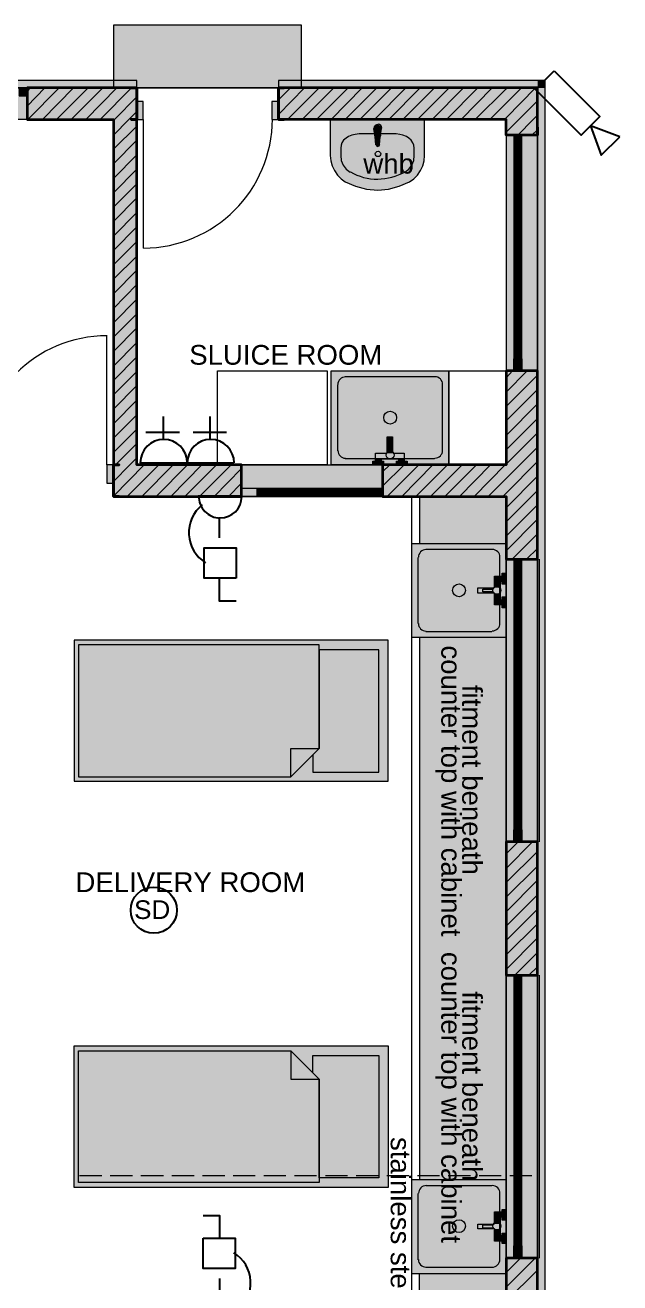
# Model space of a CAD drawing. Header units: inches. Extents: x 1845 to 54835, y 15201 to 50607.
# Drawn here: x 47258 to 54835, y 34294 to 50321 of the extents above; entities that cross this region are included whole.
import ezdxf

# ---------------------------------------------------------------- set-up
doc = ezdxf.new("R2010")
doc.units = ezdxf.units.IN
doc.header["$MEASUREMENT"] = 0
doc.layers.add('PDF_Geometry', color=7, linetype='Continuous', true_color=0xfd8379)
doc.layers.add('PDF_Solid Fills', color=7, linetype='Continuous', true_color=0xffffff)
doc.layers.add('PDF_Text', color=7, linetype='Continuous')
doc.styles.add('PDF Arial-BoldMT', font='arial.ttf')
doc.styles.add('PDF ArialMT', font='arial.ttf')

msp = doc.modelspace()

# ---------------------------------------------------------------- linework, layer by layer
at = {"layer": 'PDF_Geometry', "color": 123, "lineweight": 18, "true_color": 0x70cdbd}
for points in [[(48384, 50321), (48384, 49522), (50781, 49522), (50781, 50321)], [(3263, 49522), (3263, 21805), (15058, 21805), (15058, 15804), (23863, 15804), (23863, 21805), (53787, 21805), (53787, 49522)]]:
    msp.add_lwpolyline(points, close=True, dxfattribs=at)
at = {"layer": 'PDF_Geometry', "color": 6, "lineweight": 25}
for points in [[(53999, 49739), (54581, 49157), (54343, 48919), (53760, 49501)], [(54835, 48898), (54459, 49040), (54597, 48665)]]:
    msp.add_lwpolyline(points, close=True, dxfattribs=at)
at = {"layer": 'PDF_Geometry', "color": 251, "lineweight": 18, "true_color": 0x696969}
for points in [[(3263, 49617), (3163, 49617), (3163, 36912), (3263, 36912), (3263, 49522), (48681, 49522), (48681, 49617)], [(53787, 21704), (53882, 21704), (53882, 49522), (53882, 49617), (50485, 49617), (50485, 49522), (53787, 49522), (53787, 21805), (23371, 21805), (23371, 21704)]]:
    msp.add_lwpolyline(points, close=True, dxfattribs=at)
at = {"layer": 'PDF_Geometry', "color": 7, "lineweight": 13}
for points in [[(47284, 49120), (46082, 49120), (46082, 49421), (46082, 49522), (46082, 49421), (46183, 49421), (46183, 49522), (46082, 49522), (47284, 49522), (47183, 49522), (47183, 49421), (47284, 49421), (47284, 49522), (47284, 49421)], [(53385, 48919), (53385, 45918), (53485, 45918), (53586, 45918), (53485, 45918), (53485, 46067), (53586, 46067), (53586, 45918), (53787, 45918), (53787, 48919), (53586, 48919), (53485, 48919)], [(53485, 48919), (53485, 48771), (53586, 48771), (53586, 48919)], [(53485, 47919), (53485, 47744), (53586, 47744), (53586, 47919), (53586, 48093), (53485, 48093)], [(53485, 46918), (53485, 46781), (53586, 46781), (53586, 46918), (53586, 47056), (53485, 47056)], [(51104, 44717), (49707, 44717), (49707, 45918), (51104, 45918)], [(52655, 45918), (53385, 45918), (53385, 44717), (52655, 44717)], [(50014, 44717), (51813, 44717), (51813, 44416), (51813, 44315), (51813, 44416), (51617, 44416), (51617, 44315), (51813, 44315), (50014, 44315), (50215, 44315), (50215, 44416), (50014, 44416), (50014, 44315), (50014, 44416)], [(50967, 44416), (50866, 44416), (50866, 44315), (50967, 44315)], [(53385, 43516), (53385, 39912), (53485, 39912), (53586, 39912), (53485, 39912), (53485, 40066), (53586, 40066), (53586, 39912), (53787, 39912), (53787, 43516), (53586, 43516), (53485, 43516)], [(53485, 43516), (53485, 43368), (53586, 43368), (53586, 43516)], [(53485, 42315), (53485, 42140), (53586, 42140), (53586, 42315), (53586, 42489), (53485, 42489)], [(53485, 41114), (53485, 40992), (53586, 40992), (53586, 41114), (53586, 41241), (53485, 41241)], [(53385, 38214), (53385, 34610), (53485, 34610), (53586, 34610), (53485, 34610), (53485, 34764), (53586, 34764), (53586, 34610), (53787, 34610), (53787, 38214), (53586, 38214), (53485, 38214)], [(53485, 38214), (53485, 38066), (53586, 38066), (53586, 38214)], [(53485, 37013), (53485, 36838), (53586, 36838), (53586, 37013), (53586, 37187), (53485, 37187)], [(53485, 35812), (53485, 35685), (53586, 35685), (53586, 35812), (53586, 35939), (53485, 35939)]]:
    msp.add_lwpolyline(points, close=True, dxfattribs=at)
at = {"layer": 'PDF_Geometry', "color": 7, "lineweight": 35}
for points in [[(48681, 49522), (48607, 49522), (48681, 49522), (48681, 49347), (48681, 49522), (47284, 49522), (47284, 49421), (47284, 49120), (48384, 49120), (48384, 44717), (48458, 44717), (48384, 44717), (48458, 44717)], [(48681, 49120), (48681, 49347), (48681, 49120), (48681, 49347), (48681, 49522), (48607, 49522)], [(53787, 48919), (53787, 49522), (53385, 49522), (50485, 49522), (50485, 49347), (50485, 49522), (50559, 49522), (50485, 49522)], [(50559, 49120), (50485, 49120), (50485, 49347), (50485, 49522), (50559, 49522)], [(53787, 49019), (53787, 48919), (53586, 48919), (53485, 48919), (53385, 48919), (53385, 49120), (50485, 49120), (50485, 49347), (50485, 49120), (50559, 49120), (50485, 49120)], [(48384, 44315), (48458, 44315), (48384, 44315), (48384, 44484), (48384, 44315), (50014, 44315), (50014, 44416), (50014, 44717), (48681, 44717), (48681, 49120), (48607, 49120), (48681, 49120), (48607, 49120)], [(53787, 45818), (53787, 45918), (53586, 45918), (53485, 45918), (53385, 45918), (53385, 44717), (51813, 44717), (51813, 44416), (51813, 44315), (53385, 44315), (53385, 43516), (53485, 43516), (53586, 43516), (53787, 43516), (53787, 43617)], [(53787, 43516), (53787, 45918)], [(48384, 44717), (48384, 44484), (48384, 44717), (48384, 44484), (48384, 44315), (48458, 44315)], [(53787, 39812), (53787, 39912), (53586, 39912), (53485, 39912), (53385, 39912), (53385, 38214), (53485, 38214), (53586, 38214), (53787, 38214), (53787, 38314)], [(53787, 38214), (53787, 39912)], [(53787, 34510), (53787, 34610), (53586, 34610), (53485, 34610), (53385, 34610), (53385, 33811), (45082, 33811), (45082, 34213), (44849, 34213), (45082, 34213), (45082, 34139), (45082, 34213)], [(51882, 21805), (53385, 21805), (53787, 21805), (53787, 34610)]]:
    msp.add_lwpolyline(points, dxfattribs=at)
at = {"layer": 'PDF_Geometry', "lineweight": 9}
for points in [[(47284, 49289), (47511, 49522)], [(47284, 49474), (47326, 49522)], [(47294, 49120), (47691, 49522)], [(47479, 49120), (47876, 49522)], [(47659, 49120), (48061, 49522)], [(47845, 49120), (48247, 49522)], [(48030, 49120), (48427, 49522)], [(48215, 49120), (48612, 49522)], [(48384, 49104), (48395, 49120), (48681, 49406)], [(50485, 49183), (50818, 49522)], [(50485, 49368), (50638, 49522)], [(50601, 49120), (51004, 49522)], [(50787, 49120), (51189, 49522)], [(50972, 49120), (51374, 49522)], [(51157, 49120), (51554, 49522)], [(51337, 49120), (51739, 49522)], [(51522, 49120), (51924, 49522)], [(51707, 49120), (52110, 49522)], [(51893, 49120), (52289, 49522)], [(52072, 49120), (52475, 49522)], [(52258, 49120), (52660, 49522)], [(52443, 49120), (52845, 49522)], [(52628, 49120), (53025, 49522)], [(52813, 49120), (53210, 49522)], [(53395, 49522), (53385, 49511), (52993, 49120)], [(53581, 49522), (53385, 49326), (53178, 49120)], [(53760, 49522), (53385, 49141), (53364, 49120)], [(48384, 48919), (48580, 49120), (48681, 49220)], [(53385, 48956), (53549, 49120), (53787, 49358)], [(53533, 48919), (53729, 49120), (53787, 49173)], [(48384, 48739), (48681, 49035)], [(53713, 48919), (53787, 48987)], [(48384, 48554), (48681, 48855)], [(48384, 48368), (48681, 48670)], [(48384, 48183), (48681, 48485)], [(48384, 48003), (48681, 48300)], [(48384, 47818), (48681, 48120)], [(48384, 47633), (48681, 47934)], [(48384, 47448), (48681, 47749)], [(48384, 47268), (48681, 47564)], [(48384, 47083), (48681, 47379)], [(48384, 46897), (48681, 47199)], [(48384, 46712), (48681, 47014)], [(48384, 46527), (48681, 46829)], [(48384, 46347), (48681, 46643)], [(48384, 46162), (48681, 46463)], [(48384, 45977), (48681, 46278)], [(48384, 45791), (48681, 46093)], [(48384, 45611), (48681, 45908)], [(53385, 45643), (53655, 45918)], [(53385, 45828), (53469, 45918)], [(53385, 45463), (53787, 45860)], [(48384, 45426), (48681, 45728)], [(53385, 45278), (53787, 45680)], [(48384, 45241), (48681, 45543)], [(48384, 45056), (48681, 45357)], [(53385, 45093), (53787, 45495)], [(53385, 44908), (53787, 45310)], [(48384, 44876), (48681, 45172)], [(53385, 44728), (53787, 45125)], [(48384, 44691), (48411, 44717), (48681, 44992)], [(53157, 44315), (53385, 44543), (53787, 44945)], [(48384, 44506), (48591, 44717), (48681, 44807)], [(48384, 44320), (48776, 44717)], [(48559, 44315), (48961, 44717)], [(48744, 44315), (49146, 44717)], [(48929, 44315), (49326, 44717)], [(49114, 44315), (49511, 44717)], [(49294, 44315), (49697, 44717)], [(49480, 44315), (49882, 44717)], [(51813, 44447), (52088, 44717)], [(51813, 44627), (51903, 44717)], [(51871, 44315), (52274, 44717)], [(52057, 44315), (52453, 44717)], [(52237, 44315), (52639, 44717)], [(52422, 44315), (52824, 44717)], [(52607, 44315), (53009, 44717)], [(52792, 44315), (53189, 44717)], [(52977, 44315), (53374, 44717)], [(53342, 44315), (53385, 44357), (53787, 44760)], [(49665, 44315), (50014, 44670)], [(53385, 44172), (53787, 44574)], [(49850, 44315), (50014, 44484)], [(53385, 43992), (53787, 44389)], [(53385, 43807), (53787, 44209)], [(53385, 43622), (53787, 44024)], [(53464, 43516), (53787, 43839)], [(53644, 43516), (53787, 43654)], [(53385, 39574), (53723, 39912)], [(53385, 39759), (53538, 39912)], [(53385, 39394), (53787, 39791)], [(53385, 39209), (53787, 39606)], [(53385, 39023), (53787, 39426)], [(53385, 38838), (53787, 39240)], [(53385, 38658), (53787, 39055)], [(53385, 38473), (53787, 38870)], [(53385, 38288), (53787, 38690)], [(53496, 38214), (53787, 38505)], [(53676, 38214), (53787, 38320)], [(53385, 34240), (53755, 34610)], [(53385, 34425), (53570, 34610)], [(53385, 34610), (53385, 34610)], [(53385, 34060), (53787, 34457)]]:
    msp.add_lwpolyline(points, dxfattribs=at)
at = {"layer": 'PDF_Geometry', "color": 30, "lineweight": 20, "true_color": 0xff6600}
for points in [[(48681, 49120), (48760, 49120), (48760, 49347), (48681, 49347)], [(50485, 49347), (50400, 49347), (50400, 49120), (50485, 49120)], [(48384, 44717), (48300, 44717), (48300, 44484), (48384, 44484)]]:
    msp.add_lwpolyline(points, close=True, dxfattribs=at)
at = {"layer": 'PDF_Geometry', "color": 30, "lineweight": 18, "true_color": 0xff6600}
for points in [[(48760, 49120), (48760, 47479)], [(48300, 44717), (48300, 46358)]]:
    msp.add_lwpolyline(points, dxfattribs=at)
at = {"layer": 'PDF_Geometry', "color": 39, "lineweight": 13, "true_color": 0x563838}
for points in [[(51146, 48659), (51152, 48591), (51168, 48527), (51199, 48469), (51236, 48411), (51284, 48363), (51337, 48326), (51469, 48268), (51607, 48231), (51750, 48220), (51887, 48231), (52025, 48268), (52157, 48326), (52210, 48363), (52258, 48411), (52295, 48469), (52326, 48527), (52342, 48591), (52348, 48659), (52348, 49120), (51146, 49120)], [(51157, 45918), (52655, 45918), (52655, 44717), (51157, 44717)], [(47882, 40685), (51882, 40685), (51882, 42484), (47882, 42484)], [(47940, 40743), (50644, 40743), (51004, 41103), (51004, 42426), (47940, 42426)], [(51004, 41103), (50924, 41024), (50924, 40801), (51766, 40801), (51766, 42362), (51004, 42362)], [(47882, 35510), (47882, 37314), (51882, 37314), (51882, 35510)], [(47940, 35573), (47940, 37251), (50644, 37251), (51004, 36891), (51004, 35573)], [(51004, 35632), (51004, 36891), (50924, 36970), (50924, 37193), (51766, 37193), (51766, 35632)]]:
    msp.add_lwpolyline(points, close=True, dxfattribs=at)
for points in [[(52094, 48448), (52147, 48485), (52184, 48538), (52210, 48596), (52215, 48659), (52215, 48755), (52210, 48792), (52199, 48823), (52178, 48855), (52147, 48882), (52115, 48903), (52072, 48919), (52030, 48929), (51983, 48935), (51512, 48935), (51464, 48929), (51422, 48919), (51379, 48903), (51348, 48882), (51316, 48855), (51295, 48823), (51284, 48792), (51279, 48755), (51279, 48659), (51284, 48596), (51310, 48538), (51348, 48485), (51400, 48448)], [(51697, 49003), (51707, 48919)], [(51713, 48903), (51723, 48797)], [(51718, 48924), (51718, 48956), (51776, 48956), (51776, 48924)], [(51771, 48797), (51781, 48903)], [(51787, 48919), (51797, 49003)], [(52475, 45839), (51337, 45839)], [(51236, 45738), (51236, 44897)], [(52575, 44897), (52575, 45738)], [(51871, 44871), (51871, 45077), (51940, 45077), (51940, 44971), (51940, 44945), (51940, 44871)], [(51887, 44881), (51887, 45014), (51924, 45014), (51924, 44881)], [(51337, 44797), (52475, 44797)], [(51792, 44791), (51723, 44791)], [(51792, 44765), (51723, 44765)], [(52020, 44791), (52088, 44791)], [(52020, 44765), (52088, 44765)], [(53385, 42516), (52184, 42516), (52184, 43717), (53385, 43717), (53385, 44315)], [(52284, 44315), (52284, 43717)], [(53205, 43638), (52364, 43638)], [(53385, 33811), (53385, 34409), (53385, 35610), (53385, 39045), (53385, 42516), (53385, 43717)], [(52263, 43537), (52263, 42696)], [(53305, 42696), (53305, 43537)], [(53237, 43156), (53237, 43299), (53337, 43299), (53337, 43336), (53385, 43336), (53385, 43199), (53337, 43199), (53337, 43230), (53311, 43230), (53311, 42997), (53337, 42997), (53337, 43034), (53385, 43034), (53385, 42897), (53337, 42897), (53337, 42934), (53237, 42934), (53237, 43077)], [(53311, 43230), (53311, 43299)], [(53337, 43230), (53337, 43299)], [(53231, 43082), (53025, 43082), (53025, 43151), (53125, 43151), (53152, 43151), (53231, 43151)], [(53221, 43098), (53088, 43098), (53088, 43135), (53221, 43135)], [(53311, 42997), (53311, 42934)], [(53337, 42997), (53337, 42934)], [(52284, 42516), (52284, 39045), (52284, 35610)], [(52364, 42595), (53205, 42595)], [(50644, 40743), (50644, 41103), (51004, 41103)], [(50644, 37251), (50644, 36891), (51004, 36891)], [(53385, 34409), (52184, 34409), (52184, 35610), (53385, 35610)], [(52263, 35431), (52263, 34589)], [(53205, 35531), (52364, 35531)], [(53305, 34589), (53305, 35431)], [(53237, 35055), (53237, 35198), (53337, 35198), (53337, 35229), (53385, 35229), (53385, 35092), (53337, 35092), (53337, 35129), (53311, 35129), (53311, 34896), (53337, 34896), (53337, 34928), (53385, 34928), (53385, 34796), (53337, 34796), (53337, 34827), (53237, 34827), (53237, 34970)], [(53311, 35129), (53311, 35198)], [(53337, 35129), (53337, 35198)], [(53231, 34981), (53025, 34981), (53025, 35044), (53125, 35044), (53152, 35044), (53231, 35044)], [(53221, 34991), (53088, 34991), (53088, 35034), (53221, 35034)], [(53311, 34896), (53311, 34827)], [(53337, 34896), (53337, 34827)], [(52364, 34494), (53205, 34494)], [(52284, 33811), (52284, 34409)]]:
    msp.add_lwpolyline(points, dxfattribs=at)
at = {"layer": 'PDF_Geometry', "color": 7, "lineweight": 0, "true_color": 0xffffff}
for points in [[(53536, 48919, 101, 101, 0), (53536, 48771, 101, 101, 0), (53536, 48093, 101, 101, 0), (53536, 47919, 101, 101, 0), (53536, 47744, 101, 101, 0), (53536, 47056, 101, 101, 0), (53536, 46918, 101, 101, 0), (53536, 46781, 101, 101, 0), (53536, 46067, 0, 0, 0)], [(53536, 43516, 101, 101, 0), (53536, 43368, 101, 101, 0), (53536, 42489, 101, 101, 0), (53536, 42315, 101, 101, 0), (53536, 42140, 101, 101, 0), (53536, 41241, 101, 101, 0), (53536, 41114, 101, 101, 0), (53536, 40992, 101, 101, 0), (53536, 40066, 0, 0, 0)], [(53536, 38214, 101, 101, 0), (53536, 38066, 101, 101, 0), (53536, 37187, 101, 101, 0), (53536, 37013, 101, 101, 0), (53536, 36838, 101, 101, 0), (53536, 35939, 101, 101, 0), (53536, 35812, 101, 101, 0), (53536, 35685, 101, 101, 0), (53536, 34764, 0, 0, 0)]]:
    msp.add_lwpolyline(points, format="xyseb", dxfattribs=at)
at = {"layer": 'PDF_Geometry', "color": 7, "lineweight": 13}
for points in [[(53787, 48919), (53787, 49019)], [(53485, 48771), (53485, 48093)], [(53586, 48093), (53586, 48771)], [(53485, 47744), (53485, 47056)], [(53586, 47056), (53586, 47744)], [(53485, 46781), (53485, 46067)], [(53586, 46067), (53586, 46781)], [(53787, 45918), (53787, 45818)], [(50866, 44416), (50215, 44416)], [(51617, 44416), (50967, 44416)], [(50215, 44315), (50866, 44315)], [(50967, 44315), (51617, 44315)], [(52184, 33790), (52184, 44315)], [(53787, 43516), (53787, 43617)], [(53485, 43368), (53485, 42489)], [(53586, 42489), (53586, 43368)], [(53485, 42140), (53485, 41241)], [(53586, 41241), (53586, 42140)], [(53485, 40992), (53485, 40066)], [(53586, 40066), (53586, 40992)], [(53787, 39912), (53787, 39812)], [(53787, 38214), (53787, 38314)], [(53485, 38066), (53485, 37187)], [(53586, 37187), (53586, 38066)], [(53485, 36838), (53485, 35939)], [(53586, 35939), (53586, 36838)], [(53485, 35685), (53485, 34764)], [(53586, 34764), (53586, 35685)], [(53787, 34610), (53787, 34510)]]:
    msp.add_lwpolyline(points, dxfattribs=at)
at = {"layer": 'PDF_Geometry', "color": 1, "lineweight": 25}
for points in [[(49019, 45035), (49019, 45336)], [(49617, 45035), (49617, 45336)], [(48797, 45135), (49226, 45135)], [(49400, 45135), (49824, 45135)], [(49437, 45135), (49437, 45135)], [(49919, 44738), (48718, 44738)], [(49998, 44320), (49728, 44320), (49464, 44320)], [(49728, 44050), (49728, 43786)], [(49728, 43273), (49728, 42987), (49945, 42987)], [(49739, 34864), (49739, 35150), (49527, 35150)], [(49739, 34086), (49739, 34351)]]:
    msp.add_lwpolyline(points, dxfattribs=at)
msp.add_lwpolyline([(49921, 44743, 1), (49323, 44743, 1), (48725, 44743)], format="xyb", dxfattribs=at)
at = {"layer": 'PDF_Geometry', "color": 39, "lineweight": 13, "true_color": 0x563838}
for points in [[(51945, 44865), (52088, 44865), (52088, 44765), (52125, 44765), (52125, 44717), (51988, 44717), (51988, 44765), (52020, 44765), (52020, 44791), (51792, 44791), (51792, 44765), (51824, 44765), (51824, 44717), (51686, 44717), (51686, 44765), (51723, 44765), (51723, 44865), (51866, 44865, -0.068764), (51876, 44875)], [(53147, 43136, 0.148481), (53133, 43140, 0.147816), (53120, 43136)], [(53120, 43097, 0.147869), (53133, 43093, 0.148481), (53147, 43097)], [(53147, 35035, 0.148481), (53133, 35039, 0.147816), (53120, 35035)], [(53120, 34995, 0.147869), (53133, 34991, 0.148481), (53147, 34995)]]:
    msp.add_lwpolyline(points, format="xyb", dxfattribs=at)
at = {"layer": 'PDF_Geometry', "color": 7, "lineweight": 0, "true_color": 0xffffff, "const_width": 101}
msp.add_lwpolyline([(51617, 44365), (50967, 44365), (50866, 44365), (50215, 44365)], dxfattribs=at)
at = {"layer": 'PDF_Geometry', "color": 1, "lineweight": 25}
for points in [[(49945, 43273), (49538, 43273), (49538, 43659), (49945, 43659)], [(49527, 34864), (49935, 34864), (49935, 34478), (49527, 34478)]]:
    msp.add_lwpolyline(points, close=True, dxfattribs=at)
at = {"layer": 'PDF_Geometry', "color": 251, "lineweight": 18, "true_color": 0x696969}
for points in [[(53787, 43516), (53787, 39912)], [(53813, 39912), (53813, 43516)], [(53787, 38214), (53787, 34610)], [(53813, 34610), (53813, 38214)]]:
    msp.add_lwpolyline(points, dxfattribs=at)
at = {"layer": 'PDF_Geometry', "color": 23, "lineweight": 13, "true_color": 0xbf8080}
for points in [[(47950, 35663), (48236, 35663)], [(48342, 35663), (48628, 35663)], [(48733, 35663), (49019, 35663)], [(49125, 35663), (49411, 35663)], [(49517, 35663), (49802, 35663)], [(49908, 35663), (50189, 35663)], [(50300, 35663), (50580, 35663)], [(50691, 35663), (50972, 35663)], [(51083, 35663), (51363, 35663)], [(51475, 35663), (51755, 35663)], [(51866, 35663), (52147, 35663)], [(52258, 35663), (52538, 35663)], [(52649, 35663), (52930, 35663)], [(53041, 35663), (53321, 35663)], [(53432, 35663), (53713, 35663)]]:
    msp.add_lwpolyline(points, dxfattribs=at)
at = {"layer": 'PDF_Geometry', "color": 39, "lineweight": 13, "true_color": 0x563838}
for centre, radius in [((51754, 48680), 34.4), ((51908, 45320), 82), ((51908, 44843), 50.3), ((52786, 43118), 82), ((53268, 43118), 50.3), ((52786, 35017), 82), ((53268, 35017), 50.3)]:
    msp.add_circle(centre, radius, dxfattribs=at)
at = {"layer": 'PDF_Geometry', "color": 4, "lineweight": 25}
msp.add_circle((48897, 39044), 294, dxfattribs=at)
at = {"layer": 'PDF_Geometry', "color": 30, "lineweight": 18, "true_color": 0xff6600}
for centre, start, end in [((48765, 49124), 270, 360), ((48302, 44720), 90, 180)]:
    msp.add_arc(centre, 1643, start, end, dxfattribs=at)
at = {"layer": 'PDF_Geometry', "color": 39, "lineweight": 13, "true_color": 0x563838}
for centre, radius, start, end in [((51752, 49006), 50.3, 90.0258, 179.9742), ((51754, 49008), 50.3, 0.022, 89.978), ((51747, 48927), 39.7, 184.8841, 212.8727), ((51752, 48927), 39.7, 212.6714, 270.017), ((51754, 48929), 29.1, 180.0604, 269.9396), ((51752, 48927), 29.1, 270.0542, 359.9458), ((51754, 48929), 39.7, 269.9945, 327.4531), ((51752, 48927), 39.7, 326.8752, 354.82), ((51752, 48800), 23.8, 187.0784, 270.0287), ((51754, 48802), 23.8, 269.9725, 352.9138), ((51752, 49064), 706, 240.3479, 269.9341), ((51749, 49066), 706, 270.0714, 299.6521), ((51340, 45741), 97.9, 89.9882, 180.0118), ((52479, 45743), 97.9, 359.9451, 90.0549), ((51340, 44900), 97.9, 180.0218, 269.9782), ((51908, 44970), 23.8, 180.0331, 213.6838), ((51911, 44969), 23.8, 146.552, 179.9833), ((51908, 44970), 23.8, 0.0274, 33.4534), ((51911, 44969), 23.8, 326.3275, 359.9408), ((51906, 44842), 50.3, 32.7451, 47.4381), ((52479, 44902), 97.9, 269.9836, 0.0164), ((52366, 43540), 97.9, 89.9882, 180.0118), ((53210, 43542), 97.9, 359.9451, 90.0549), ((53271, 43117), 50.2, 123.445, 137.3453), ((53266, 43117), 45, 222.1327, 237.063), ((52366, 42698), 97.9, 180.0229, 269.9786), ((53210, 42700), 97.9, 269.9836, 0.0164), ((52368, 35435), 97.9, 89.9836, 180.0164), ((53210, 35435), 97.9, 359.9451, 90.0549), ((53271, 35010), 50.2, 123.445, 137.3453), ((53268, 35017), 45, 222.1321, 237.0686), ((52366, 34592), 97.9, 180.0229, 269.9786), ((53208, 34592), 97.9, 269.9834, 0.0119)]:
    msp.add_arc(centre, radius, start, end, dxfattribs=at)
at = {"layer": 'PDF_Geometry', "color": 1, "lineweight": 25}
for centre, radius, start, end in [((49747, 44318), 278, 179.0863, 269.0891), ((49744, 44314), 273, 270, 360), ((49796, 43854), 452, 128.5675, 238.1067), ((49680, 34292), 452, 308.5675, 58.1067)]:
    msp.add_arc(centre, radius, start, end, dxfattribs=at)
at = {"layer": 'PDF_Solid Fills', "transparency": 33554559}
for points in [[(48384, 50321), (48384, 49522), (50781, 50321)], [(48384, 49522), (50781, 50321), (50781, 49522)], [(3263, 49522), (48681, 49522), (3263, 49617)], [(48681, 49522), (3263, 49617), (48681, 49617)], [(53787, 49617), (50485, 49617), (53787, 49522)], [(50485, 49617), (53787, 49522), (50485, 49522)], [(53787, 49617), (53882, 49617), (53787, 49522)], [(53882, 49617), (53787, 49522), (53882, 49522)], [(46082, 49522), (46082, 49120), (47284, 49522)], [(46082, 49120), (47284, 49522), (47284, 49120)], [(47284, 49522), (47284, 49421), (47183, 49522)], [(47284, 49421), (47183, 49522), (47183, 49421)], [(47284, 49522), (47284, 49120), (48681, 49522)], [(47284, 49120), (48681, 49522), (48681, 49120)], [(50485, 49522), (50485, 49120), (53385, 49522)], [(50485, 49120), (53385, 49522), (53385, 49120)], [(53385, 49120), (53787, 49522), (53787, 49120)], [(53385, 49120), (53385, 49522), (53787, 49522)], [(53882, 21805), (53882, 49522), (53787, 21805)], [(53882, 49522), (53787, 21805), (53787, 49522)], [(48681, 49120), (48681, 49347), (48760, 49120)], [(48681, 49347), (48760, 49120), (48760, 49347)], [(50485, 49347), (50485, 49120), (50400, 49347)], [(50485, 49120), (50400, 49347), (50400, 49120)], [(48384, 49120), (48384, 44717), (48681, 49120)], [(48384, 44717), (48681, 49120), (48681, 44717)], [(52348, 49120), (51146, 49120), (52348, 48659)], [(51146, 49120), (52348, 48659), (51146, 48659)], [(51750, 49056), (51781, 49040), (51713, 49040)], [(53385, 49120), (53385, 48919), (53787, 49120)], [(53385, 48919), (53787, 49120), (53787, 48919)], [(51713, 49040), (51797, 49003), (51697, 49003)], [(51797, 49003), (51697, 49003), (51787, 48919)], [(51697, 49003), (51787, 48919), (51707, 48919)], [(51787, 48919), (51707, 48919), (51781, 48903)], [(51707, 48919), (51781, 48903), (51713, 48903)], [(51781, 49040), (51713, 49040), (51797, 49003)], [(51781, 48903), (51713, 48903), (51771, 48797)], [(51713, 48903), (51771, 48797), (51723, 48797)], [(53787, 48919), (53385, 48919), (53787, 45918)], [(53385, 48919), (53787, 45918), (53385, 45918)], [(51723, 48797), (51734, 48781), (51760, 48781)], [(51723, 48797), (51771, 48797), (51760, 48781)], [(51734, 48781), (51760, 48781), (51750, 48776)], [(52348, 48659), (51146, 48659), (52342, 48591)], [(51146, 48659), (52342, 48591), (51152, 48591)], [(52342, 48591), (51152, 48591), (52326, 48527)], [(51152, 48591), (52326, 48527), (51168, 48527)], [(52326, 48527), (51168, 48527), (52295, 48469)], [(51168, 48527), (52295, 48469), (51199, 48469)], [(52295, 48469), (51199, 48469), (52258, 48411)], [(51199, 48469), (52258, 48411), (51236, 48411)], [(52258, 48411), (51236, 48411), (52210, 48363)], [(51236, 48411), (52210, 48363), (51284, 48363)], [(52210, 48363), (51284, 48363), (52157, 48326)], [(51284, 48363), (52157, 48326), (51337, 48326)], [(52157, 48326), (51337, 48326), (52025, 48268)], [(51337, 48326), (52025, 48268), (51469, 48268)], [(51469, 48268), (51607, 48231), (51887, 48231)], [(51469, 48268), (52025, 48268), (51887, 48231)], [(51607, 48231), (51887, 48231), (51750, 48220)], [(53586, 45918), (53485, 45918), (53586, 46067)], [(53485, 45918), (53586, 46067), (53485, 46067)], [(51157, 45918), (51157, 44717), (52655, 45918)], [(51157, 44717), (52655, 45918), (52655, 44717)], [(53385, 43516), (53787, 43516), (53385, 45918)], [(53787, 43516), (53385, 45918), (53787, 45918)], [(51940, 45077), (51871, 45077), (51940, 44971)], [(51871, 45077), (51940, 44971), (51871, 44971)], [(51940, 44971), (51871, 44971), (51940, 44945)], [(51871, 44971), (51940, 44945), (51871, 44945)], [(51940, 44945), (51871, 44945), (51940, 44871)], [(51871, 44945), (51940, 44871), (51871, 44871)], [(48384, 44717), (48384, 44484), (48300, 44717)], [(48384, 44484), (48300, 44717), (48300, 44484)], [(48384, 44717), (48384, 44315), (50014, 44717)], [(48384, 44315), (50014, 44717), (50014, 44315)], [(51813, 44315), (51813, 44717), (50014, 44315)], [(51813, 44717), (50014, 44315), (50014, 44717)], [(51824, 44765), (51686, 44765), (51824, 44717)], [(51686, 44765), (51824, 44717), (51686, 44717)], [(52088, 44865), (51723, 44865), (52088, 44791)], [(51723, 44865), (52088, 44791), (51723, 44791)], [(51792, 44791), (51723, 44791), (51792, 44765)], [(51723, 44791), (51792, 44765), (51723, 44765)], [(51813, 44315), (53385, 44315), (51813, 44717)], [(53385, 44315), (51813, 44717), (53385, 44717)], [(51871, 44871), (51945, 44865), (51866, 44865)], [(51940, 44871), (51871, 44871), (51945, 44865)], [(52125, 44765), (51988, 44765), (52125, 44717)], [(51988, 44765), (52125, 44717), (51988, 44717)], [(52088, 44791), (52020, 44791), (52088, 44765)], [(52020, 44791), (52088, 44765), (52020, 44765)], [(50014, 44315), (50014, 44416), (50215, 44315)], [(50014, 44416), (50215, 44315), (50215, 44416)], [(51813, 44416), (51813, 44315), (51617, 44416)], [(51813, 44315), (51617, 44416), (51617, 44315)], [(52284, 44315), (53385, 44315), (52284, 43717)], [(53385, 44315), (52284, 43717), (53385, 43717)], [(52184, 42516), (53385, 42516), (52184, 43717)], [(53385, 42516), (52184, 43717), (53385, 43717)], [(53787, 43516), (53385, 43516), (53787, 39912)], [(53385, 43516), (53787, 39912), (53385, 39912)], [(53787, 43516), (53787, 39912), (53813, 43516)], [(53787, 39912), (53813, 43516), (53813, 39912)], [(53385, 43299), (53237, 43299), (53385, 43230)], [(53237, 43299), (53385, 43230), (53237, 43230)], [(53385, 43336), (53337, 43336), (53385, 43299)], [(53337, 43336), (53385, 43299), (53337, 43299)], [(53311, 43151), (53025, 43151), (53311, 43082)], [(53025, 43151), (53311, 43082), (53025, 43082)], [(53237, 43156), (53311, 43151), (53231, 43151)], [(53311, 43230), (53237, 43230), (53311, 43156)], [(53237, 43230), (53311, 43156), (53237, 43156)], [(53311, 43156), (53237, 43156), (53311, 43151)], [(53385, 43230), (53337, 43230), (53385, 43199)], [(53337, 43230), (53385, 43199), (53337, 43199)], [(53311, 43082), (53231, 43082), (53311, 43077)], [(53231, 43082), (53311, 43077), (53237, 43077)], [(53311, 43077), (53237, 43077), (53311, 42997)], [(53237, 43077), (53311, 42997), (53237, 42997)], [(53385, 42997), (53237, 42997), (53385, 42934)], [(53237, 42997), (53385, 42934), (53237, 42934)], [(53385, 43034), (53337, 43034), (53385, 42997)], [(53337, 43034), (53385, 42997), (53337, 42997)], [(53385, 42934), (53337, 42934), (53385, 42897)], [(53337, 42934), (53385, 42897), (53337, 42897)], [(47882, 42484), (51882, 42484), (47882, 40685)], [(51882, 42484), (47882, 40685), (51882, 40685)], [(52284, 42516), (53385, 42516), (52284, 39045)], [(53385, 42516), (52284, 39045), (53385, 39045)], [(51004, 42426), (47940, 42426), (51004, 41103)], [(47940, 42426), (51004, 41103), (47940, 41103)], [(51766, 42362), (51004, 42362), (51766, 41103)], [(51004, 42362), (51766, 41103), (51004, 41103)], [(51004, 41103), (47940, 41103), (50644, 40743)], [(47940, 41103), (50644, 40743), (47940, 40743)], [(51004, 41103), (51766, 41024), (50924, 41024)], [(51766, 41103), (51004, 41103), (51766, 41024)], [(51766, 41024), (50924, 41024), (51766, 40801)], [(50924, 41024), (51766, 40801), (50924, 40801)], [(53787, 39912), (53385, 39912), (53787, 38214)], [(53385, 39912), (53787, 38214), (53385, 38214)], [(53586, 39912), (53485, 39912), (53586, 40066)], [(53485, 39912), (53586, 40066), (53485, 40066)], [(52284, 35610), (52284, 39045), (53385, 35610)], [(52284, 39045), (53385, 35610), (53385, 39045)], [(53787, 38214), (53385, 38214), (53787, 34610)], [(53385, 38214), (53787, 34610), (53385, 34610)], [(53787, 38214), (53787, 34610), (53813, 38214)], [(53787, 34610), (53813, 38214), (53813, 34610)], [(47882, 35510), (51882, 35510), (47882, 37314)], [(51882, 35510), (47882, 37314), (51882, 37314)], [(50644, 37251), (47940, 37251), (51004, 36891)], [(47940, 37251), (51004, 36891), (47940, 36891)], [(51766, 37193), (50924, 37193), (51766, 36970)], [(50924, 37193), (51766, 36970), (50924, 36970)], [(51004, 36891), (47940, 36891), (51004, 35573)], [(47940, 36891), (51004, 35573), (47940, 35573)], [(51766, 36970), (50924, 36970), (51766, 36891)], [(50924, 36970), (51766, 36891), (51004, 36891)], [(51766, 36891), (51004, 36891), (51766, 35632)], [(51004, 36891), (51766, 35632), (51004, 35632)], [(52184, 34409), (53385, 34409), (52184, 35610)], [(53385, 34409), (52184, 35610), (53385, 35610)], [(53385, 35198), (53237, 35198), (53385, 35129)], [(53237, 35198), (53385, 35129), (53237, 35129)], [(53311, 35129), (53237, 35129), (53311, 35055)], [(53237, 35129), (53311, 35055), (53237, 35055)], [(53385, 35229), (53337, 35229), (53385, 35198)], [(53337, 35229), (53385, 35198), (53337, 35198)], [(53385, 35129), (53337, 35129), (53385, 35092)], [(53337, 35129), (53385, 35092), (53337, 35092)], [(53311, 35044), (53025, 35044), (53311, 34981)], [(53025, 35044), (53311, 34981), (53025, 34981)], [(53237, 35055), (53311, 35044), (53231, 35044)], [(53311, 34981), (53231, 34981), (53311, 34970)], [(53231, 34981), (53311, 34970), (53237, 34970)], [(53311, 35055), (53237, 35055), (53311, 35044)], [(53311, 34970), (53237, 34970), (53311, 34896)], [(53237, 34970), (53311, 34896), (53237, 34896)], [(53385, 34896), (53237, 34896), (53385, 34827)], [(53237, 34896), (53385, 34827), (53237, 34827)], [(53385, 34928), (53337, 34928), (53385, 34896)], [(53337, 34928), (53385, 34896), (53337, 34896)], [(53385, 34827), (53337, 34827), (53385, 34796)], [(53337, 34827), (53385, 34796), (53337, 34796)], [(53586, 34610), (53485, 34610), (53586, 34764)], [(53485, 34610), (53586, 34764), (53485, 34764)], [(53385, 22207), (53787, 22207), (53385, 34610)], [(53787, 22207), (53385, 34610), (53787, 34610)], [(52284, 33811), (52284, 34409), (53385, 33811)], [(52284, 34409), (53385, 33811), (53385, 34409)]]:
    msp.add_solid(points, dxfattribs=at)

# ---------------------------------------------------------------- texts
at = {"layer": 'PDF_Text', "attachment_point": 4, "style": 'PDF Arial-BoldMT'}
for s, insert, char_height in [('whb', (51567, 48553), 251.5), ('SLUICE ROOM', (49349, 46118), 251.48), ('DELIVERY ROOM', (47899, 39398), 251.48)]:
    msp.add_mtext(s, dxfattribs=dict(at, insert=insert, char_height=char_height))
at = {"layer": 'PDF_Text', "char_height": 251.48, "attachment_point": 4, "rotation": 270, "style": 'PDF Arial-BoldMT'}
for s, insert in [('counter top with cabinet', (52648, 42417)), ('fitment beneath', (52950, 41914)), ('counter top with cabinet', (52648, 38512)), ('fitment beneath', (52950, 38009)), ('stainless steel sink', (52040, 36152))]:
    msp.add_mtext(s, dxfattribs=dict(at, insert=insert))
at = {"layer": 'PDF_Text', "color": 4, "insert": (48646, 39048), "char_height": 237.6, "attachment_point": 4, "style": 'PDF ArialMT'}
msp.add_mtext('SD', dxfattribs=at)

doc.saveas('drawing.dxf')
